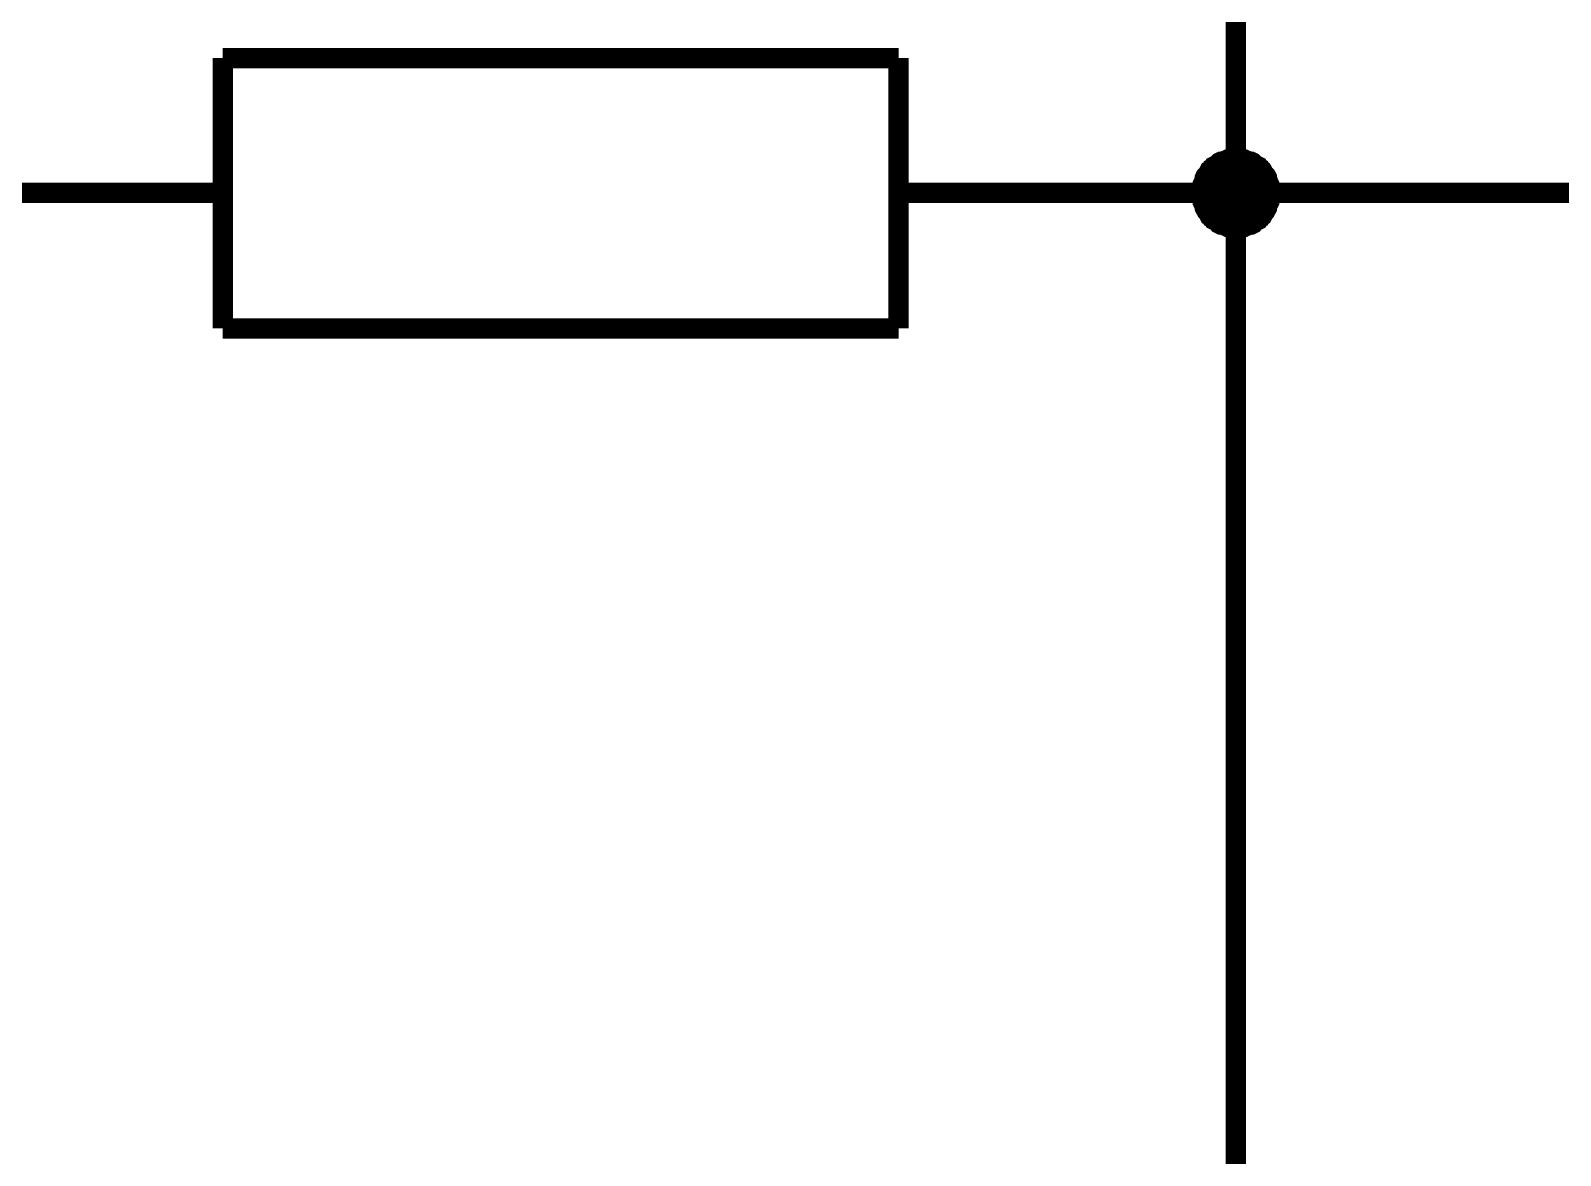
# Model space of a CAD drawing. Header units: inches. Extents: x 0 to 420, y 0 to 297.
# Drawn here: x 246.15 to 268.79, y 139.76 to 156.4 of the extents above; entities that cross this region are included whole.
import ezdxf

# ---------------------------------------------------------------- set-up
doc = ezdxf.new("R2010")
doc.units = ezdxf.units.IN
doc.layers.add('Sheet', color=255, linetype='Continuous')

msp = doc.modelspace()

# ---------------------------------------------------------------- linework, layer by layer
at = {"layer": 'Sheet'}
for points, const_width in [([(263.989, 154), (263.989, 167.499), (263.989, 179.99), (263.989, 191.999), (266.991, 191.999)], 0.3), ([(258.995, 155.994), (248.994, 155.994)], 0.3), ([(248.994, 155.994), (248.994, 151.995)], 0.3), ([(258.995, 151.995), (258.995, 155.994)], 0.3), ([(263.485, 154), (263.485, 154.023), (263.485, 154.056), (263.497, 154.079), (263.497, 154.101), (263.497, 154.124), (263.508, 154.146), (263.519, 154.18), (263.53, 154.202), (263.53, 154.224), (263.541, 154.247), (263.553, 154.258), (263.575, 154.28), (263.586, 154.303), (263.597, 154.325), (263.62, 154.336), (263.631, 154.359), (263.653, 154.37), (263.665, 154.393), (263.687, 154.404), (263.709, 154.415), (263.732, 154.437), (263.743, 154.449), (263.765, 154.46), (263.788, 154.46), (263.81, 154.471), (263.844, 154.482), (263.866, 154.493), (263.889, 154.493), (263.911, 154.493), (263.933, 154.505), (263.967, 154.505), (263.989, 154.505)], 0.3), ([(263.485, 154), (263.485, 154.023), (263.485, 154.056), (263.497, 154.079), (263.497, 154.101), (263.497, 154.124), (263.508, 154.146), (263.519, 154.18), (263.53, 154.202), (263.53, 154.224), (263.541, 154.247), (263.553, 154.258), (263.575, 154.28), (263.586, 154.303), (263.597, 154.325), (263.62, 154.336), (263.631, 154.359), (263.653, 154.37), (263.665, 154.393), (263.687, 154.404), (263.709, 154.415), (263.732, 154.437), (263.743, 154.449), (263.765, 154.46), (263.788, 154.46), (263.81, 154.471), (263.844, 154.482), (263.866, 154.493), (263.889, 154.493), (263.911, 154.493), (263.933, 154.505), (263.967, 154.505), (263.989, 154.505)], 0.3), ([(263.485, 154), (263.485, 154.023), (263.485, 154.056), (263.497, 154.079), (263.497, 154.101), (263.497, 154.124), (263.508, 154.146), (263.519, 154.18), (263.53, 154.202), (263.53, 154.224), (263.541, 154.247), (263.553, 154.258), (263.575, 154.28), (263.586, 154.303), (263.597, 154.325), (263.62, 154.336), (263.631, 154.359), (263.653, 154.37), (263.665, 154.393), (263.687, 154.404), (263.709, 154.415), (263.732, 154.437), (263.743, 154.449), (263.765, 154.46), (263.788, 154.46), (263.81, 154.471), (263.844, 154.482), (263.866, 154.493), (263.889, 154.493), (263.911, 154.493), (263.933, 154.505), (263.967, 154.505), (263.989, 154.505)], 0.3), ([(263.485, 154), (263.485, 154.023), (263.485, 154.056), (263.497, 154.079), (263.497, 154.101), (263.497, 154.124), (263.508, 154.146), (263.519, 154.18), (263.53, 154.202), (263.53, 154.224), (263.541, 154.247), (263.553, 154.258), (263.575, 154.28), (263.586, 154.303), (263.597, 154.325), (263.62, 154.336), (263.631, 154.359), (263.653, 154.37), (263.665, 154.393), (263.687, 154.404), (263.709, 154.415), (263.732, 154.437), (263.743, 154.449), (263.765, 154.46), (263.788, 154.46), (263.81, 154.471), (263.844, 154.482), (263.866, 154.493), (263.889, 154.493), (263.911, 154.493), (263.933, 154.505), (263.967, 154.505), (263.989, 154.505)], 0.3), ([(263.485, 154), (263.485, 154.023), (263.485, 154.056), (263.497, 154.079), (263.497, 154.101), (263.497, 154.124), (263.508, 154.146), (263.519, 154.18), (263.53, 154.202), (263.53, 154.224), (263.541, 154.247), (263.553, 154.258), (263.575, 154.28), (263.586, 154.303), (263.597, 154.325), (263.62, 154.336), (263.631, 154.359), (263.653, 154.37), (263.665, 154.393), (263.687, 154.404), (263.709, 154.415), (263.732, 154.437), (263.743, 154.449), (263.765, 154.46), (263.788, 154.46), (263.81, 154.471), (263.844, 154.482), (263.866, 154.493), (263.889, 154.493), (263.911, 154.493), (263.933, 154.505), (263.967, 154.505), (263.989, 154.505)], 0.3), ([(263.485, 154), (263.485, 154.023), (263.485, 154.056), (263.497, 154.079), (263.497, 154.101), (263.497, 154.124), (263.508, 154.146), (263.519, 154.18), (263.53, 154.202), (263.53, 154.224), (263.541, 154.247), (263.553, 154.258), (263.575, 154.28), (263.586, 154.303), (263.597, 154.325), (263.62, 154.336), (263.631, 154.359), (263.653, 154.37), (263.665, 154.393), (263.687, 154.404), (263.709, 154.415), (263.732, 154.437), (263.743, 154.449), (263.765, 154.46), (263.788, 154.46), (263.81, 154.471), (263.844, 154.482), (263.866, 154.493), (263.889, 154.493), (263.911, 154.493), (263.933, 154.505), (263.967, 154.505), (263.989, 154.505)], 0.3), ([(263.485, 154), (263.485, 154.023), (263.485, 154.056), (263.497, 154.079), (263.497, 154.101), (263.497, 154.124), (263.508, 154.146), (263.519, 154.18), (263.53, 154.202), (263.53, 154.224), (263.541, 154.247), (263.553, 154.258), (263.575, 154.28), (263.586, 154.303), (263.597, 154.325), (263.62, 154.336), (263.631, 154.359), (263.653, 154.37), (263.665, 154.393), (263.687, 154.404), (263.709, 154.415), (263.732, 154.437), (263.743, 154.449), (263.765, 154.46), (263.788, 154.46), (263.81, 154.471), (263.844, 154.482), (263.866, 154.493), (263.889, 154.493), (263.911, 154.493), (263.933, 154.505), (263.967, 154.505), (263.989, 154.505)], 0.3), ([(263.989, 154.505), (263.989, 154.505)], 0.3), ([(263.989, 154.505), (264.012, 154.505), (264.045, 154.505), (264.068, 154.493), (264.09, 154.493), (264.113, 154.493), (264.135, 154.482), (264.169, 154.471), (264.191, 154.46), (264.213, 154.46), (264.236, 154.449), (264.247, 154.437), (264.269, 154.415), (264.292, 154.404), (264.314, 154.393), (264.325, 154.37), (264.348, 154.359), (264.359, 154.336), (264.381, 154.325), (264.393, 154.303), (264.404, 154.28), (264.426, 154.258), (264.437, 154.247), (264.449, 154.224), (264.449, 154.202), (264.46, 154.18), (264.471, 154.146), (264.482, 154.124), (264.482, 154.101), (264.482, 154.079), (264.493, 154.056), (264.493, 154.023), (264.493, 154)], 0.3), ([(263.989, 154.505), (263.989, 154.505)], 0.3), ([(263.989, 154.505), (264.012, 154.505), (264.045, 154.505), (264.068, 154.493), (264.09, 154.493), (264.113, 154.493), (264.135, 154.482), (264.169, 154.471), (264.191, 154.46), (264.213, 154.46), (264.236, 154.449), (264.247, 154.437), (264.269, 154.415), (264.292, 154.404), (264.314, 154.393), (264.325, 154.37), (264.348, 154.359), (264.359, 154.336), (264.381, 154.325), (264.393, 154.303), (264.404, 154.28), (264.426, 154.258), (264.437, 154.247), (264.449, 154.224), (264.449, 154.202), (264.46, 154.18), (264.471, 154.146), (264.482, 154.124), (264.482, 154.101), (264.482, 154.079), (264.493, 154.056), (264.493, 154.023), (264.493, 154)], 0.3), ([(263.989, 154.505), (263.989, 154.505)], 0.3), ([(263.989, 154.505), (264.012, 154.505), (264.045, 154.505), (264.068, 154.493), (264.09, 154.493), (264.113, 154.493), (264.135, 154.482), (264.169, 154.471), (264.191, 154.46), (264.213, 154.46), (264.236, 154.449), (264.247, 154.437), (264.269, 154.415), (264.292, 154.404), (264.314, 154.393), (264.325, 154.37), (264.348, 154.359), (264.359, 154.336), (264.381, 154.325), (264.393, 154.303), (264.404, 154.28), (264.426, 154.258), (264.437, 154.247), (264.449, 154.224), (264.449, 154.202), (264.46, 154.18), (264.471, 154.146), (264.482, 154.124), (264.482, 154.101), (264.482, 154.079), (264.493, 154.056), (264.493, 154.023), (264.493, 154)], 0.3), ([(263.989, 154.505), (263.989, 154.505)], 0.3), ([(263.989, 154.505), (264.012, 154.505), (264.045, 154.505), (264.068, 154.493), (264.09, 154.493), (264.113, 154.493), (264.135, 154.482), (264.169, 154.471), (264.191, 154.46), (264.213, 154.46), (264.236, 154.449), (264.247, 154.437), (264.269, 154.415), (264.292, 154.404), (264.314, 154.393), (264.325, 154.37), (264.348, 154.359), (264.359, 154.336), (264.381, 154.325), (264.393, 154.303), (264.404, 154.28), (264.426, 154.258), (264.437, 154.247), (264.449, 154.224), (264.449, 154.202), (264.46, 154.18), (264.471, 154.146), (264.482, 154.124), (264.482, 154.101), (264.482, 154.079), (264.493, 154.056), (264.493, 154.023), (264.493, 154)], 0.3), ([(263.989, 154.505), (263.989, 154.505)], 0.3), ([(263.989, 154.505), (264.012, 154.505), (264.045, 154.505), (264.068, 154.493), (264.09, 154.493), (264.113, 154.493), (264.135, 154.482), (264.169, 154.471), (264.191, 154.46), (264.213, 154.46), (264.236, 154.449), (264.247, 154.437), (264.269, 154.415), (264.292, 154.404), (264.314, 154.393), (264.325, 154.37), (264.348, 154.359), (264.359, 154.336), (264.381, 154.325), (264.393, 154.303), (264.404, 154.28), (264.426, 154.258), (264.437, 154.247), (264.449, 154.224), (264.449, 154.202), (264.46, 154.18), (264.471, 154.146), (264.482, 154.124), (264.482, 154.101), (264.482, 154.079), (264.493, 154.056), (264.493, 154.023), (264.493, 154)], 0.3), ([(263.989, 154.505), (263.989, 154.505)], 0.3), ([(263.989, 154.505), (264.012, 154.505), (264.045, 154.505), (264.068, 154.493), (264.09, 154.493), (264.113, 154.493), (264.135, 154.482), (264.169, 154.471), (264.191, 154.46), (264.213, 154.46), (264.236, 154.449), (264.247, 154.437), (264.269, 154.415), (264.292, 154.404), (264.314, 154.393), (264.325, 154.37), (264.348, 154.359), (264.359, 154.336), (264.381, 154.325), (264.393, 154.303), (264.404, 154.28), (264.426, 154.258), (264.437, 154.247), (264.449, 154.224), (264.449, 154.202), (264.46, 154.18), (264.471, 154.146), (264.482, 154.124), (264.482, 154.101), (264.482, 154.079), (264.493, 154.056), (264.493, 154.023), (264.493, 154)], 0.3), ([(263.989, 154.505), (263.989, 154.505)], 0.3), ([(263.989, 154.505), (264.012, 154.505), (264.045, 154.505), (264.068, 154.493), (264.09, 154.493), (264.113, 154.493), (264.135, 154.482), (264.169, 154.471), (264.191, 154.46), (264.213, 154.46), (264.236, 154.449), (264.247, 154.437), (264.269, 154.415), (264.292, 154.404), (264.314, 154.393), (264.325, 154.37), (264.348, 154.359), (264.359, 154.336), (264.381, 154.325), (264.393, 154.303), (264.404, 154.28), (264.426, 154.258), (264.437, 154.247), (264.449, 154.224), (264.449, 154.202), (264.46, 154.18), (264.471, 154.146), (264.482, 154.124), (264.482, 154.101), (264.482, 154.079), (264.493, 154.056), (264.493, 154.023), (264.493, 154)], 0.3), ([(263.485, 154), (263.485, 154.023), (263.485, 154.056), (263.497, 154.079), (263.497, 154.101), (263.497, 154.124), (263.508, 154.146), (263.519, 154.18), (263.53, 154.202), (263.53, 154.224), (263.541, 154.247), (263.553, 154.258), (263.575, 154.28), (263.586, 154.303), (263.597, 154.325), (263.62, 154.336), (263.631, 154.359), (263.653, 154.37), (263.665, 154.393), (263.687, 154.404), (263.709, 154.415), (263.732, 154.437), (263.743, 154.449), (263.765, 154.46), (263.788, 154.46), (263.81, 154.471), (263.844, 154.482), (263.866, 154.493), (263.889, 154.493), (263.911, 154.493), (263.933, 154.505), (263.967, 154.505), (263.989, 154.505)], 0.0991), ([(263.485, 154), (263.485, 154.023), (263.485, 154.056), (263.497, 154.079), (263.497, 154.101), (263.497, 154.124), (263.508, 154.146), (263.519, 154.18), (263.53, 154.202), (263.53, 154.224), (263.541, 154.247), (263.553, 154.258), (263.575, 154.28), (263.586, 154.303), (263.597, 154.325), (263.62, 154.336), (263.631, 154.359), (263.653, 154.37), (263.665, 154.393), (263.687, 154.404), (263.709, 154.415), (263.732, 154.437), (263.743, 154.449), (263.765, 154.46), (263.788, 154.46), (263.81, 154.471), (263.844, 154.482), (263.866, 154.493), (263.889, 154.493), (263.911, 154.493), (263.933, 154.505), (263.967, 154.505), (263.989, 154.505)], 0.0991), ([(263.485, 154), (263.485, 154.023), (263.485, 154.056), (263.497, 154.079), (263.497, 154.101), (263.497, 154.124), (263.508, 154.146), (263.519, 154.18), (263.53, 154.202), (263.53, 154.224), (263.541, 154.247), (263.553, 154.258), (263.575, 154.28), (263.586, 154.303), (263.597, 154.325), (263.62, 154.336), (263.631, 154.359), (263.653, 154.37), (263.665, 154.393), (263.687, 154.404), (263.709, 154.415), (263.732, 154.437), (263.743, 154.449), (263.765, 154.46), (263.788, 154.46), (263.81, 154.471), (263.844, 154.482), (263.866, 154.493), (263.889, 154.493), (263.911, 154.493), (263.933, 154.505), (263.967, 154.505), (263.989, 154.505)], 0.0991), ([(263.485, 154), (263.485, 154.023), (263.485, 154.056), (263.497, 154.079), (263.497, 154.101), (263.497, 154.124), (263.508, 154.146), (263.519, 154.18), (263.53, 154.202), (263.53, 154.224), (263.541, 154.247), (263.553, 154.258), (263.575, 154.28), (263.586, 154.303), (263.597, 154.325), (263.62, 154.336), (263.631, 154.359), (263.653, 154.37), (263.665, 154.393), (263.687, 154.404), (263.709, 154.415), (263.732, 154.437), (263.743, 154.449), (263.765, 154.46), (263.788, 154.46), (263.81, 154.471), (263.844, 154.482), (263.866, 154.493), (263.889, 154.493), (263.911, 154.493), (263.933, 154.505), (263.967, 154.505), (263.989, 154.505)], 0.0991), ([(263.485, 154), (263.485, 154.023), (263.485, 154.056), (263.497, 154.079), (263.497, 154.101), (263.497, 154.124), (263.508, 154.146), (263.519, 154.18), (263.53, 154.202), (263.53, 154.224), (263.541, 154.247), (263.553, 154.258), (263.575, 154.28), (263.586, 154.303), (263.597, 154.325), (263.62, 154.336), (263.631, 154.359), (263.653, 154.37), (263.665, 154.393), (263.687, 154.404), (263.709, 154.415), (263.732, 154.437), (263.743, 154.449), (263.765, 154.46), (263.788, 154.46), (263.81, 154.471), (263.844, 154.482), (263.866, 154.493), (263.889, 154.493), (263.911, 154.493), (263.933, 154.505), (263.967, 154.505), (263.989, 154.505)], 0.0991), ([(263.485, 154), (263.485, 154.023), (263.485, 154.056), (263.497, 154.079), (263.497, 154.101), (263.497, 154.124), (263.508, 154.146), (263.519, 154.18), (263.53, 154.202), (263.53, 154.224), (263.541, 154.247), (263.553, 154.258), (263.575, 154.28), (263.586, 154.303), (263.597, 154.325), (263.62, 154.336), (263.631, 154.359), (263.653, 154.37), (263.665, 154.393), (263.687, 154.404), (263.709, 154.415), (263.732, 154.437), (263.743, 154.449), (263.765, 154.46), (263.788, 154.46), (263.81, 154.471), (263.844, 154.482), (263.866, 154.493), (263.889, 154.493), (263.911, 154.493), (263.933, 154.505), (263.967, 154.505), (263.989, 154.505)], 0.0991), ([(263.485, 154), (263.485, 154.023), (263.485, 154.056), (263.497, 154.079), (263.497, 154.101), (263.497, 154.124), (263.508, 154.146), (263.519, 154.18), (263.53, 154.202), (263.53, 154.224), (263.541, 154.247), (263.553, 154.258), (263.575, 154.28), (263.586, 154.303), (263.597, 154.325), (263.62, 154.336), (263.631, 154.359), (263.653, 154.37), (263.665, 154.393), (263.687, 154.404), (263.709, 154.415), (263.732, 154.437), (263.743, 154.449), (263.765, 154.46), (263.788, 154.46), (263.81, 154.471), (263.844, 154.482), (263.866, 154.493), (263.889, 154.493), (263.911, 154.493), (263.933, 154.505), (263.967, 154.505), (263.989, 154.505)], 0.0991), ([(263.989, 154.505), (263.989, 154.505)], 0.0991), ([(263.989, 154.505), (264.012, 154.505), (264.045, 154.505), (264.068, 154.493), (264.09, 154.493), (264.113, 154.493), (264.135, 154.482), (264.169, 154.471), (264.191, 154.46), (264.213, 154.46), (264.236, 154.449), (264.247, 154.437), (264.269, 154.415), (264.292, 154.404), (264.314, 154.393), (264.325, 154.37), (264.348, 154.359), (264.359, 154.336), (264.381, 154.325), (264.393, 154.303), (264.404, 154.28), (264.426, 154.258), (264.437, 154.247), (264.449, 154.224), (264.449, 154.202), (264.46, 154.18), (264.471, 154.146), (264.482, 154.124), (264.482, 154.101), (264.482, 154.079), (264.493, 154.056), (264.493, 154.023), (264.493, 154)], 0.0991), ([(263.989, 154.505), (263.989, 154.505)], 0.0991), ([(263.989, 154.505), (264.012, 154.505), (264.045, 154.505), (264.068, 154.493), (264.09, 154.493), (264.113, 154.493), (264.135, 154.482), (264.169, 154.471), (264.191, 154.46), (264.213, 154.46), (264.236, 154.449), (264.247, 154.437), (264.269, 154.415), (264.292, 154.404), (264.314, 154.393), (264.325, 154.37), (264.348, 154.359), (264.359, 154.336), (264.381, 154.325), (264.393, 154.303), (264.404, 154.28), (264.426, 154.258), (264.437, 154.247), (264.449, 154.224), (264.449, 154.202), (264.46, 154.18), (264.471, 154.146), (264.482, 154.124), (264.482, 154.101), (264.482, 154.079), (264.493, 154.056), (264.493, 154.023), (264.493, 154)], 0.0991), ([(263.989, 154.505), (263.989, 154.505)], 0.0991), ([(263.989, 154.505), (264.012, 154.505), (264.045, 154.505), (264.068, 154.493), (264.09, 154.493), (264.113, 154.493), (264.135, 154.482), (264.169, 154.471), (264.191, 154.46), (264.213, 154.46), (264.236, 154.449), (264.247, 154.437), (264.269, 154.415), (264.292, 154.404), (264.314, 154.393), (264.325, 154.37), (264.348, 154.359), (264.359, 154.336), (264.381, 154.325), (264.393, 154.303), (264.404, 154.28), (264.426, 154.258), (264.437, 154.247), (264.449, 154.224), (264.449, 154.202), (264.46, 154.18), (264.471, 154.146), (264.482, 154.124), (264.482, 154.101), (264.482, 154.079), (264.493, 154.056), (264.493, 154.023), (264.493, 154)], 0.0991), ([(263.989, 154.505), (263.989, 154.505)], 0.0991), ([(263.989, 154.505), (264.012, 154.505), (264.045, 154.505), (264.068, 154.493), (264.09, 154.493), (264.113, 154.493), (264.135, 154.482), (264.169, 154.471), (264.191, 154.46), (264.213, 154.46), (264.236, 154.449), (264.247, 154.437), (264.269, 154.415), (264.292, 154.404), (264.314, 154.393), (264.325, 154.37), (264.348, 154.359), (264.359, 154.336), (264.381, 154.325), (264.393, 154.303), (264.404, 154.28), (264.426, 154.258), (264.437, 154.247), (264.449, 154.224), (264.449, 154.202), (264.46, 154.18), (264.471, 154.146), (264.482, 154.124), (264.482, 154.101), (264.482, 154.079), (264.493, 154.056), (264.493, 154.023), (264.493, 154)], 0.0991), ([(263.989, 154.505), (263.989, 154.505)], 0.0991), ([(263.989, 154.505), (264.012, 154.505), (264.045, 154.505), (264.068, 154.493), (264.09, 154.493), (264.113, 154.493), (264.135, 154.482), (264.169, 154.471), (264.191, 154.46), (264.213, 154.46), (264.236, 154.449), (264.247, 154.437), (264.269, 154.415), (264.292, 154.404), (264.314, 154.393), (264.325, 154.37), (264.348, 154.359), (264.359, 154.336), (264.381, 154.325), (264.393, 154.303), (264.404, 154.28), (264.426, 154.258), (264.437, 154.247), (264.449, 154.224), (264.449, 154.202), (264.46, 154.18), (264.471, 154.146), (264.482, 154.124), (264.482, 154.101), (264.482, 154.079), (264.493, 154.056), (264.493, 154.023), (264.493, 154)], 0.0991), ([(263.989, 154.505), (263.989, 154.505)], 0.0991), ([(263.989, 154.505), (264.012, 154.505), (264.045, 154.505), (264.068, 154.493), (264.09, 154.493), (264.113, 154.493), (264.135, 154.482), (264.169, 154.471), (264.191, 154.46), (264.213, 154.46), (264.236, 154.449), (264.247, 154.437), (264.269, 154.415), (264.292, 154.404), (264.314, 154.393), (264.325, 154.37), (264.348, 154.359), (264.359, 154.336), (264.381, 154.325), (264.393, 154.303), (264.404, 154.28), (264.426, 154.258), (264.437, 154.247), (264.449, 154.224), (264.449, 154.202), (264.46, 154.18), (264.471, 154.146), (264.482, 154.124), (264.482, 154.101), (264.482, 154.079), (264.493, 154.056), (264.493, 154.023), (264.493, 154)], 0.0991), ([(263.989, 154.505), (263.989, 154.505)], 0.0991), ([(263.989, 154.505), (264.012, 154.505), (264.045, 154.505), (264.068, 154.493), (264.09, 154.493), (264.113, 154.493), (264.135, 154.482), (264.169, 154.471), (264.191, 154.46), (264.213, 154.46), (264.236, 154.449), (264.247, 154.437), (264.269, 154.415), (264.292, 154.404), (264.314, 154.393), (264.325, 154.37), (264.348, 154.359), (264.359, 154.336), (264.381, 154.325), (264.393, 154.303), (264.404, 154.28), (264.426, 154.258), (264.437, 154.247), (264.449, 154.224), (264.449, 154.202), (264.46, 154.18), (264.471, 154.146), (264.482, 154.124), (264.482, 154.101), (264.482, 154.079), (264.493, 154.056), (264.493, 154.023), (264.493, 154)], 0.0991), ([(248.994, 154), (244, 154)], 0.3), ([(258.995, 154), (263.989, 154)], 0.3), ([(263.989, 153.485), (263.967, 153.485), (263.933, 153.485), (263.911, 153.496), (263.889, 153.496), (263.866, 153.496), (263.844, 153.508), (263.81, 153.519), (263.788, 153.53), (263.765, 153.53), (263.743, 153.541), (263.732, 153.564), (263.709, 153.575), (263.687, 153.586), (263.665, 153.597), (263.653, 153.62), (263.631, 153.631), (263.62, 153.653), (263.597, 153.664), (263.586, 153.687), (263.575, 153.709), (263.553, 153.732), (263.541, 153.754), (263.53, 153.776), (263.53, 153.799), (263.519, 153.821), (263.508, 153.844), (263.497, 153.866), (263.497, 153.9), (263.497, 153.922), (263.485, 153.944), (263.485, 153.978), (263.485, 154)], 0.3), ([(263.485, 154), (263.485, 154)], 0.3), ([(263.989, 153.485), (263.967, 153.485), (263.933, 153.485), (263.911, 153.496), (263.889, 153.496), (263.866, 153.496), (263.844, 153.508), (263.81, 153.519), (263.788, 153.53), (263.765, 153.53), (263.743, 153.541), (263.732, 153.564), (263.709, 153.575), (263.687, 153.586), (263.665, 153.597), (263.653, 153.62), (263.631, 153.631), (263.62, 153.653), (263.597, 153.664), (263.586, 153.687), (263.575, 153.709), (263.553, 153.732), (263.541, 153.754), (263.53, 153.776), (263.53, 153.799), (263.519, 153.821), (263.508, 153.844), (263.497, 153.866), (263.497, 153.9), (263.497, 153.922), (263.485, 153.944), (263.485, 153.978), (263.485, 154)], 0.3), ([(263.485, 154), (263.485, 154)], 0.3), ([(263.989, 153.485), (263.967, 153.485), (263.933, 153.485), (263.911, 153.496), (263.889, 153.496), (263.866, 153.496), (263.844, 153.508), (263.81, 153.519), (263.788, 153.53), (263.765, 153.53), (263.743, 153.541), (263.732, 153.564), (263.709, 153.575), (263.687, 153.586), (263.665, 153.597), (263.653, 153.62), (263.631, 153.631), (263.62, 153.653), (263.597, 153.664), (263.586, 153.687), (263.575, 153.709), (263.553, 153.732), (263.541, 153.754), (263.53, 153.776), (263.53, 153.799), (263.519, 153.821), (263.508, 153.844), (263.497, 153.866), (263.497, 153.9), (263.497, 153.922), (263.485, 153.944), (263.485, 153.978), (263.485, 154)], 0.3), ([(263.485, 154), (263.485, 154)], 0.3), ([(263.989, 153.485), (263.967, 153.485), (263.933, 153.485), (263.911, 153.496), (263.889, 153.496), (263.866, 153.496), (263.844, 153.508), (263.81, 153.519), (263.788, 153.53), (263.765, 153.53), (263.743, 153.541), (263.732, 153.564), (263.709, 153.575), (263.687, 153.586), (263.665, 153.597), (263.653, 153.62), (263.631, 153.631), (263.62, 153.653), (263.597, 153.664), (263.586, 153.687), (263.575, 153.709), (263.553, 153.732), (263.541, 153.754), (263.53, 153.776), (263.53, 153.799), (263.519, 153.821), (263.508, 153.844), (263.497, 153.866), (263.497, 153.9), (263.497, 153.922), (263.485, 153.944), (263.485, 153.978), (263.485, 154)], 0.3), ([(263.485, 154), (263.485, 154)], 0.3), ([(263.989, 153.485), (263.967, 153.485), (263.933, 153.485), (263.911, 153.496), (263.889, 153.496), (263.866, 153.496), (263.844, 153.508), (263.81, 153.519), (263.788, 153.53), (263.765, 153.53), (263.743, 153.541), (263.732, 153.564), (263.709, 153.575), (263.687, 153.586), (263.665, 153.597), (263.653, 153.62), (263.631, 153.631), (263.62, 153.653), (263.597, 153.664), (263.586, 153.687), (263.575, 153.709), (263.553, 153.732), (263.541, 153.754), (263.53, 153.776), (263.53, 153.799), (263.519, 153.821), (263.508, 153.844), (263.497, 153.866), (263.497, 153.9), (263.497, 153.922), (263.485, 153.944), (263.485, 153.978), (263.485, 154)], 0.3), ([(263.485, 154), (263.485, 154)], 0.3), ([(263.989, 153.485), (263.967, 153.485), (263.933, 153.485), (263.911, 153.496), (263.889, 153.496), (263.866, 153.496), (263.844, 153.508), (263.81, 153.519), (263.788, 153.53), (263.765, 153.53), (263.743, 153.541), (263.732, 153.564), (263.709, 153.575), (263.687, 153.586), (263.665, 153.597), (263.653, 153.62), (263.631, 153.631), (263.62, 153.653), (263.597, 153.664), (263.586, 153.687), (263.575, 153.709), (263.553, 153.732), (263.541, 153.754), (263.53, 153.776), (263.53, 153.799), (263.519, 153.821), (263.508, 153.844), (263.497, 153.866), (263.497, 153.9), (263.497, 153.922), (263.485, 153.944), (263.485, 153.978), (263.485, 154)], 0.3), ([(263.485, 154), (263.485, 154)], 0.3), ([(263.989, 153.485), (263.967, 153.485), (263.933, 153.485), (263.911, 153.496), (263.889, 153.496), (263.866, 153.496), (263.844, 153.508), (263.81, 153.519), (263.788, 153.53), (263.765, 153.53), (263.743, 153.541), (263.732, 153.564), (263.709, 153.575), (263.687, 153.586), (263.665, 153.597), (263.653, 153.62), (263.631, 153.631), (263.62, 153.653), (263.597, 153.664), (263.586, 153.687), (263.575, 153.709), (263.553, 153.732), (263.541, 153.754), (263.53, 153.776), (263.53, 153.799), (263.519, 153.821), (263.508, 153.844), (263.497, 153.866), (263.497, 153.9), (263.497, 153.922), (263.485, 153.944), (263.485, 153.978), (263.485, 154)], 0.3), ([(263.485, 154), (263.485, 154)], 0.3), ([(263.989, 153.485), (263.967, 153.485), (263.933, 153.485), (263.911, 153.496), (263.889, 153.496), (263.866, 153.496), (263.844, 153.508), (263.81, 153.519), (263.788, 153.53), (263.765, 153.53), (263.743, 153.541), (263.732, 153.564), (263.709, 153.575), (263.687, 153.586), (263.665, 153.597), (263.653, 153.62), (263.631, 153.631), (263.62, 153.653), (263.597, 153.664), (263.586, 153.687), (263.575, 153.709), (263.553, 153.732), (263.541, 153.754), (263.53, 153.776), (263.53, 153.799), (263.519, 153.821), (263.508, 153.844), (263.497, 153.866), (263.497, 153.9), (263.497, 153.922), (263.485, 153.944), (263.485, 153.978), (263.485, 154)], 0.0991), ([(263.485, 154), (263.485, 154)], 0.0991), ([(263.989, 153.485), (263.967, 153.485), (263.933, 153.485), (263.911, 153.496), (263.889, 153.496), (263.866, 153.496), (263.844, 153.508), (263.81, 153.519), (263.788, 153.53), (263.765, 153.53), (263.743, 153.541), (263.732, 153.564), (263.709, 153.575), (263.687, 153.586), (263.665, 153.597), (263.653, 153.62), (263.631, 153.631), (263.62, 153.653), (263.597, 153.664), (263.586, 153.687), (263.575, 153.709), (263.553, 153.732), (263.541, 153.754), (263.53, 153.776), (263.53, 153.799), (263.519, 153.821), (263.508, 153.844), (263.497, 153.866), (263.497, 153.9), (263.497, 153.922), (263.485, 153.944), (263.485, 153.978), (263.485, 154)], 0.0991), ([(263.485, 154), (263.485, 154)], 0.0991), ([(263.989, 153.485), (263.967, 153.485), (263.933, 153.485), (263.911, 153.496), (263.889, 153.496), (263.866, 153.496), (263.844, 153.508), (263.81, 153.519), (263.788, 153.53), (263.765, 153.53), (263.743, 153.541), (263.732, 153.564), (263.709, 153.575), (263.687, 153.586), (263.665, 153.597), (263.653, 153.62), (263.631, 153.631), (263.62, 153.653), (263.597, 153.664), (263.586, 153.687), (263.575, 153.709), (263.553, 153.732), (263.541, 153.754), (263.53, 153.776), (263.53, 153.799), (263.519, 153.821), (263.508, 153.844), (263.497, 153.866), (263.497, 153.9), (263.497, 153.922), (263.485, 153.944), (263.485, 153.978), (263.485, 154)], 0.0991), ([(263.485, 154), (263.485, 154)], 0.0991), ([(263.989, 153.485), (263.967, 153.485), (263.933, 153.485), (263.911, 153.496), (263.889, 153.496), (263.866, 153.496), (263.844, 153.508), (263.81, 153.519), (263.788, 153.53), (263.765, 153.53), (263.743, 153.541), (263.732, 153.564), (263.709, 153.575), (263.687, 153.586), (263.665, 153.597), (263.653, 153.62), (263.631, 153.631), (263.62, 153.653), (263.597, 153.664), (263.586, 153.687), (263.575, 153.709), (263.553, 153.732), (263.541, 153.754), (263.53, 153.776), (263.53, 153.799), (263.519, 153.821), (263.508, 153.844), (263.497, 153.866), (263.497, 153.9), (263.497, 153.922), (263.485, 153.944), (263.485, 153.978), (263.485, 154)], 0.0991), ([(263.485, 154), (263.485, 154)], 0.0991), ([(263.989, 153.485), (263.967, 153.485), (263.933, 153.485), (263.911, 153.496), (263.889, 153.496), (263.866, 153.496), (263.844, 153.508), (263.81, 153.519), (263.788, 153.53), (263.765, 153.53), (263.743, 153.541), (263.732, 153.564), (263.709, 153.575), (263.687, 153.586), (263.665, 153.597), (263.653, 153.62), (263.631, 153.631), (263.62, 153.653), (263.597, 153.664), (263.586, 153.687), (263.575, 153.709), (263.553, 153.732), (263.541, 153.754), (263.53, 153.776), (263.53, 153.799), (263.519, 153.821), (263.508, 153.844), (263.497, 153.866), (263.497, 153.9), (263.497, 153.922), (263.485, 153.944), (263.485, 153.978), (263.485, 154)], 0.0991), ([(263.485, 154), (263.485, 154)], 0.0991), ([(263.989, 153.485), (263.967, 153.485), (263.933, 153.485), (263.911, 153.496), (263.889, 153.496), (263.866, 153.496), (263.844, 153.508), (263.81, 153.519), (263.788, 153.53), (263.765, 153.53), (263.743, 153.541), (263.732, 153.564), (263.709, 153.575), (263.687, 153.586), (263.665, 153.597), (263.653, 153.62), (263.631, 153.631), (263.62, 153.653), (263.597, 153.664), (263.586, 153.687), (263.575, 153.709), (263.553, 153.732), (263.541, 153.754), (263.53, 153.776), (263.53, 153.799), (263.519, 153.821), (263.508, 153.844), (263.497, 153.866), (263.497, 153.9), (263.497, 153.922), (263.485, 153.944), (263.485, 153.978), (263.485, 154)], 0.0991), ([(263.485, 154), (263.485, 154)], 0.0991), ([(263.989, 153.485), (263.967, 153.485), (263.933, 153.485), (263.911, 153.496), (263.889, 153.496), (263.866, 153.496), (263.844, 153.508), (263.81, 153.519), (263.788, 153.53), (263.765, 153.53), (263.743, 153.541), (263.732, 153.564), (263.709, 153.575), (263.687, 153.586), (263.665, 153.597), (263.653, 153.62), (263.631, 153.631), (263.62, 153.653), (263.597, 153.664), (263.586, 153.687), (263.575, 153.709), (263.553, 153.732), (263.541, 153.754), (263.53, 153.776), (263.53, 153.799), (263.519, 153.821), (263.508, 153.844), (263.497, 153.866), (263.497, 153.9), (263.497, 153.922), (263.485, 153.944), (263.485, 153.978), (263.485, 154)], 0.0991), ([(263.485, 154), (263.485, 154)], 0.0991), ([(264.493, 154), (264.493, 153.978), (264.493, 153.944), (264.482, 153.922), (264.482, 153.9), (264.482, 153.866), (264.471, 153.844), (264.46, 153.821), (264.449, 153.799), (264.449, 153.776), (264.437, 153.754), (264.426, 153.732), (264.404, 153.709), (264.393, 153.687), (264.381, 153.664), (264.359, 153.653), (264.348, 153.631), (264.325, 153.62), (264.314, 153.597), (264.292, 153.586), (264.269, 153.575), (264.247, 153.564), (264.236, 153.541), (264.213, 153.53), (264.191, 153.53), (264.169, 153.519), (264.135, 153.508), (264.113, 153.496), (264.09, 153.496), (264.068, 153.496), (264.045, 153.485), (264.012, 153.485), (263.989, 153.485)], 0.3), ([(264.493, 154), (264.493, 153.978), (264.493, 153.944), (264.482, 153.922), (264.482, 153.9), (264.482, 153.866), (264.471, 153.844), (264.46, 153.821), (264.449, 153.799), (264.449, 153.776), (264.437, 153.754), (264.426, 153.732), (264.404, 153.709), (264.393, 153.687), (264.381, 153.664), (264.359, 153.653), (264.348, 153.631), (264.325, 153.62), (264.314, 153.597), (264.292, 153.586), (264.269, 153.575), (264.247, 153.564), (264.236, 153.541), (264.213, 153.53), (264.191, 153.53), (264.169, 153.519), (264.135, 153.508), (264.113, 153.496), (264.09, 153.496), (264.068, 153.496), (264.045, 153.485), (264.012, 153.485), (263.989, 153.485)], 0.3), ([(263.989, 139), (263.989, 154), (278.985, 154)], 0.3), ([(264.493, 154), (264.493, 153.978), (264.493, 153.944), (264.482, 153.922), (264.482, 153.9), (264.482, 153.866), (264.471, 153.844), (264.46, 153.821), (264.449, 153.799), (264.449, 153.776), (264.437, 153.754), (264.426, 153.732), (264.404, 153.709), (264.393, 153.687), (264.381, 153.664), (264.359, 153.653), (264.348, 153.631), (264.325, 153.62), (264.314, 153.597), (264.292, 153.586), (264.269, 153.575), (264.247, 153.564), (264.236, 153.541), (264.213, 153.53), (264.191, 153.53), (264.169, 153.519), (264.135, 153.508), (264.113, 153.496), (264.09, 153.496), (264.068, 153.496), (264.045, 153.485), (264.012, 153.485), (263.989, 153.485)], 0.3), ([(264.493, 154), (264.493, 153.978), (264.493, 153.944), (264.482, 153.922), (264.482, 153.9), (264.482, 153.866), (264.471, 153.844), (264.46, 153.821), (264.449, 153.799), (264.449, 153.776), (264.437, 153.754), (264.426, 153.732), (264.404, 153.709), (264.393, 153.687), (264.381, 153.664), (264.359, 153.653), (264.348, 153.631), (264.325, 153.62), (264.314, 153.597), (264.292, 153.586), (264.269, 153.575), (264.247, 153.564), (264.236, 153.541), (264.213, 153.53), (264.191, 153.53), (264.169, 153.519), (264.135, 153.508), (264.113, 153.496), (264.09, 153.496), (264.068, 153.496), (264.045, 153.485), (264.012, 153.485), (263.989, 153.485)], 0.3), ([(264.493, 154), (264.493, 153.978), (264.493, 153.944), (264.482, 153.922), (264.482, 153.9), (264.482, 153.866), (264.471, 153.844), (264.46, 153.821), (264.449, 153.799), (264.449, 153.776), (264.437, 153.754), (264.426, 153.732), (264.404, 153.709), (264.393, 153.687), (264.381, 153.664), (264.359, 153.653), (264.348, 153.631), (264.325, 153.62), (264.314, 153.597), (264.292, 153.586), (264.269, 153.575), (264.247, 153.564), (264.236, 153.541), (264.213, 153.53), (264.191, 153.53), (264.169, 153.519), (264.135, 153.508), (264.113, 153.496), (264.09, 153.496), (264.068, 153.496), (264.045, 153.485), (264.012, 153.485), (263.989, 153.485)], 0.3), ([(264.493, 154), (264.493, 153.978), (264.493, 153.944), (264.482, 153.922), (264.482, 153.9), (264.482, 153.866), (264.471, 153.844), (264.46, 153.821), (264.449, 153.799), (264.449, 153.776), (264.437, 153.754), (264.426, 153.732), (264.404, 153.709), (264.393, 153.687), (264.381, 153.664), (264.359, 153.653), (264.348, 153.631), (264.325, 153.62), (264.314, 153.597), (264.292, 153.586), (264.269, 153.575), (264.247, 153.564), (264.236, 153.541), (264.213, 153.53), (264.191, 153.53), (264.169, 153.519), (264.135, 153.508), (264.113, 153.496), (264.09, 153.496), (264.068, 153.496), (264.045, 153.485), (264.012, 153.485), (263.989, 153.485)], 0.3), ([(264.493, 154), (264.493, 153.978), (264.493, 153.944), (264.482, 153.922), (264.482, 153.9), (264.482, 153.866), (264.471, 153.844), (264.46, 153.821), (264.449, 153.799), (264.449, 153.776), (264.437, 153.754), (264.426, 153.732), (264.404, 153.709), (264.393, 153.687), (264.381, 153.664), (264.359, 153.653), (264.348, 153.631), (264.325, 153.62), (264.314, 153.597), (264.292, 153.586), (264.269, 153.575), (264.247, 153.564), (264.236, 153.541), (264.213, 153.53), (264.191, 153.53), (264.169, 153.519), (264.135, 153.508), (264.113, 153.496), (264.09, 153.496), (264.068, 153.496), (264.045, 153.485), (264.012, 153.485), (263.989, 153.485)], 0.3), ([(264.493, 154), (264.493, 153.978), (264.493, 153.944), (264.482, 153.922), (264.482, 153.9), (264.482, 153.866), (264.471, 153.844), (264.46, 153.821), (264.449, 153.799), (264.449, 153.776), (264.437, 153.754), (264.426, 153.732), (264.404, 153.709), (264.393, 153.687), (264.381, 153.664), (264.359, 153.653), (264.348, 153.631), (264.325, 153.62), (264.314, 153.597), (264.292, 153.586), (264.269, 153.575), (264.247, 153.564), (264.236, 153.541), (264.213, 153.53), (264.191, 153.53), (264.169, 153.519), (264.135, 153.508), (264.113, 153.496), (264.09, 153.496), (264.068, 153.496), (264.045, 153.485), (264.012, 153.485), (263.989, 153.485)], 0.0991), ([(264.493, 154), (264.493, 153.978), (264.493, 153.944), (264.482, 153.922), (264.482, 153.9), (264.482, 153.866), (264.471, 153.844), (264.46, 153.821), (264.449, 153.799), (264.449, 153.776), (264.437, 153.754), (264.426, 153.732), (264.404, 153.709), (264.393, 153.687), (264.381, 153.664), (264.359, 153.653), (264.348, 153.631), (264.325, 153.62), (264.314, 153.597), (264.292, 153.586), (264.269, 153.575), (264.247, 153.564), (264.236, 153.541), (264.213, 153.53), (264.191, 153.53), (264.169, 153.519), (264.135, 153.508), (264.113, 153.496), (264.09, 153.496), (264.068, 153.496), (264.045, 153.485), (264.012, 153.485), (263.989, 153.485)], 0.0991), ([(264.493, 154), (264.493, 153.978), (264.493, 153.944), (264.482, 153.922), (264.482, 153.9), (264.482, 153.866), (264.471, 153.844), (264.46, 153.821), (264.449, 153.799), (264.449, 153.776), (264.437, 153.754), (264.426, 153.732), (264.404, 153.709), (264.393, 153.687), (264.381, 153.664), (264.359, 153.653), (264.348, 153.631), (264.325, 153.62), (264.314, 153.597), (264.292, 153.586), (264.269, 153.575), (264.247, 153.564), (264.236, 153.541), (264.213, 153.53), (264.191, 153.53), (264.169, 153.519), (264.135, 153.508), (264.113, 153.496), (264.09, 153.496), (264.068, 153.496), (264.045, 153.485), (264.012, 153.485), (263.989, 153.485)], 0.0991), ([(264.493, 154), (264.493, 153.978), (264.493, 153.944), (264.482, 153.922), (264.482, 153.9), (264.482, 153.866), (264.471, 153.844), (264.46, 153.821), (264.449, 153.799), (264.449, 153.776), (264.437, 153.754), (264.426, 153.732), (264.404, 153.709), (264.393, 153.687), (264.381, 153.664), (264.359, 153.653), (264.348, 153.631), (264.325, 153.62), (264.314, 153.597), (264.292, 153.586), (264.269, 153.575), (264.247, 153.564), (264.236, 153.541), (264.213, 153.53), (264.191, 153.53), (264.169, 153.519), (264.135, 153.508), (264.113, 153.496), (264.09, 153.496), (264.068, 153.496), (264.045, 153.485), (264.012, 153.485), (263.989, 153.485)], 0.0991), ([(264.493, 154), (264.493, 153.978), (264.493, 153.944), (264.482, 153.922), (264.482, 153.9), (264.482, 153.866), (264.471, 153.844), (264.46, 153.821), (264.449, 153.799), (264.449, 153.776), (264.437, 153.754), (264.426, 153.732), (264.404, 153.709), (264.393, 153.687), (264.381, 153.664), (264.359, 153.653), (264.348, 153.631), (264.325, 153.62), (264.314, 153.597), (264.292, 153.586), (264.269, 153.575), (264.247, 153.564), (264.236, 153.541), (264.213, 153.53), (264.191, 153.53), (264.169, 153.519), (264.135, 153.508), (264.113, 153.496), (264.09, 153.496), (264.068, 153.496), (264.045, 153.485), (264.012, 153.485), (263.989, 153.485)], 0.0991), ([(264.493, 154), (264.493, 153.978), (264.493, 153.944), (264.482, 153.922), (264.482, 153.9), (264.482, 153.866), (264.471, 153.844), (264.46, 153.821), (264.449, 153.799), (264.449, 153.776), (264.437, 153.754), (264.426, 153.732), (264.404, 153.709), (264.393, 153.687), (264.381, 153.664), (264.359, 153.653), (264.348, 153.631), (264.325, 153.62), (264.314, 153.597), (264.292, 153.586), (264.269, 153.575), (264.247, 153.564), (264.236, 153.541), (264.213, 153.53), (264.191, 153.53), (264.169, 153.519), (264.135, 153.508), (264.113, 153.496), (264.09, 153.496), (264.068, 153.496), (264.045, 153.485), (264.012, 153.485), (263.989, 153.485)], 0.0991), ([(264.493, 154), (264.493, 153.978), (264.493, 153.944), (264.482, 153.922), (264.482, 153.9), (264.482, 153.866), (264.471, 153.844), (264.46, 153.821), (264.449, 153.799), (264.449, 153.776), (264.437, 153.754), (264.426, 153.732), (264.404, 153.709), (264.393, 153.687), (264.381, 153.664), (264.359, 153.653), (264.348, 153.631), (264.325, 153.62), (264.314, 153.597), (264.292, 153.586), (264.269, 153.575), (264.247, 153.564), (264.236, 153.541), (264.213, 153.53), (264.191, 153.53), (264.169, 153.519), (264.135, 153.508), (264.113, 153.496), (264.09, 153.496), (264.068, 153.496), (264.045, 153.485), (264.012, 153.485), (263.989, 153.485)], 0.0991), ([(264.493, 154), (264.493, 154), (264.493, 154), (264.493, 154), (264.493, 154), (264.493, 154), (264.493, 154), (264.493, 154), (264.493, 154), (264.493, 154), (264.493, 154), (264.493, 154), (264.493, 154), (264.493, 154), (264.493, 154), (264.493, 154), (264.493, 154), (264.493, 154), (264.493, 154), (264.493, 154), (264.493, 154), (264.493, 154), (264.493, 154), (264.493, 154), (264.493, 154), (264.493, 154), (264.493, 154), (264.493, 154), (264.493, 154), (264.493, 154), (264.493, 154), (264.493, 154), (264.493, 154)], 0.3), ([(264.493, 154), (264.493, 154)], 0.3), ([(264.493, 154), (264.493, 154), (264.493, 154), (264.493, 154), (264.493, 154), (264.493, 154), (264.493, 154), (264.493, 154), (264.493, 154), (264.493, 154), (264.493, 154), (264.493, 154), (264.493, 154), (264.493, 154), (264.493, 154), (264.493, 154), (264.493, 154), (264.493, 154), (264.493, 154), (264.493, 154), (264.493, 154), (264.493, 154), (264.493, 154), (264.493, 154), (264.493, 154), (264.493, 154), (264.493, 154), (264.493, 154), (264.493, 154), (264.493, 154), (264.493, 154), (264.493, 154), (264.493, 154)], 0.3), ([(264.493, 154), (264.493, 154)], 0.3), ([(264.493, 154), (264.493, 154), (264.493, 154), (264.493, 154), (264.493, 154), (264.493, 154), (264.493, 154), (264.493, 154), (264.493, 154), (264.493, 154), (264.493, 154), (264.493, 154), (264.493, 154), (264.493, 154), (264.493, 154), (264.493, 154), (264.493, 154), (264.493, 154), (264.493, 154), (264.493, 154), (264.493, 154), (264.493, 154), (264.493, 154), (264.493, 154), (264.493, 154), (264.493, 154), (264.493, 154), (264.493, 154), (264.493, 154), (264.493, 154), (264.493, 154), (264.493, 154), (264.493, 154)], 0.3), ([(264.493, 154), (264.493, 154)], 0.3), ([(264.493, 154), (264.493, 154), (264.493, 154), (264.493, 154), (264.493, 154), (264.493, 154), (264.493, 154), (264.493, 154), (264.493, 154), (264.493, 154), (264.493, 154), (264.493, 154), (264.493, 154), (264.493, 154), (264.493, 154), (264.493, 154), (264.493, 154), (264.493, 154), (264.493, 154), (264.493, 154), (264.493, 154), (264.493, 154), (264.493, 154), (264.493, 154), (264.493, 154), (264.493, 154), (264.493, 154), (264.493, 154), (264.493, 154), (264.493, 154), (264.493, 154), (264.493, 154), (264.493, 154)], 0.3), ([(264.493, 154), (264.493, 154)], 0.3), ([(264.493, 154), (264.493, 154), (264.493, 154), (264.493, 154), (264.493, 154), (264.493, 154), (264.493, 154), (264.493, 154), (264.493, 154), (264.493, 154), (264.493, 154), (264.493, 154), (264.493, 154), (264.493, 154), (264.493, 154), (264.493, 154), (264.493, 154), (264.493, 154), (264.493, 154), (264.493, 154), (264.493, 154), (264.493, 154), (264.493, 154), (264.493, 154), (264.493, 154), (264.493, 154), (264.493, 154), (264.493, 154), (264.493, 154), (264.493, 154), (264.493, 154), (264.493, 154), (264.493, 154)], 0.3), ([(264.493, 154), (264.493, 154)], 0.3), ([(264.493, 154), (264.493, 154), (264.493, 154), (264.493, 154), (264.493, 154), (264.493, 154), (264.493, 154), (264.493, 154), (264.493, 154), (264.493, 154), (264.493, 154), (264.493, 154), (264.493, 154), (264.493, 154), (264.493, 154), (264.493, 154), (264.493, 154), (264.493, 154), (264.493, 154), (264.493, 154), (264.493, 154), (264.493, 154), (264.493, 154), (264.493, 154), (264.493, 154), (264.493, 154), (264.493, 154), (264.493, 154), (264.493, 154), (264.493, 154), (264.493, 154), (264.493, 154), (264.493, 154)], 0.3), ([(264.493, 154), (264.493, 154)], 0.3), ([(264.493, 154), (264.493, 154), (264.493, 154), (264.493, 154), (264.493, 154), (264.493, 154), (264.493, 154), (264.493, 154), (264.493, 154), (264.493, 154), (264.493, 154), (264.493, 154), (264.493, 154), (264.493, 154), (264.493, 154), (264.493, 154), (264.493, 154), (264.493, 154), (264.493, 154), (264.493, 154), (264.493, 154), (264.493, 154), (264.493, 154), (264.493, 154), (264.493, 154), (264.493, 154), (264.493, 154), (264.493, 154), (264.493, 154), (264.493, 154), (264.493, 154), (264.493, 154), (264.493, 154)], 0.3), ([(264.493, 154), (264.493, 154)], 0.3), ([(264.493, 154), (264.493, 154), (264.493, 154), (264.493, 154), (264.493, 154), (264.493, 154), (264.493, 154), (264.493, 154), (264.493, 154), (264.493, 154), (264.493, 154), (264.493, 154), (264.493, 154), (264.493, 154), (264.493, 154), (264.493, 154), (264.493, 154), (264.493, 154), (264.493, 154), (264.493, 154), (264.493, 154), (264.493, 154), (264.493, 154), (264.493, 154), (264.493, 154), (264.493, 154), (264.493, 154), (264.493, 154), (264.493, 154), (264.493, 154), (264.493, 154), (264.493, 154), (264.493, 154)], 0.0991), ([(264.493, 154), (264.493, 154)], 0.0991), ([(264.493, 154), (264.493, 154), (264.493, 154), (264.493, 154), (264.493, 154), (264.493, 154), (264.493, 154), (264.493, 154), (264.493, 154), (264.493, 154), (264.493, 154), (264.493, 154), (264.493, 154), (264.493, 154), (264.493, 154), (264.493, 154), (264.493, 154), (264.493, 154), (264.493, 154), (264.493, 154), (264.493, 154), (264.493, 154), (264.493, 154), (264.493, 154), (264.493, 154), (264.493, 154), (264.493, 154), (264.493, 154), (264.493, 154), (264.493, 154), (264.493, 154), (264.493, 154), (264.493, 154)], 0.0991), ([(264.493, 154), (264.493, 154)], 0.0991), ([(264.493, 154), (264.493, 154), (264.493, 154), (264.493, 154), (264.493, 154), (264.493, 154), (264.493, 154), (264.493, 154), (264.493, 154), (264.493, 154), (264.493, 154), (264.493, 154), (264.493, 154), (264.493, 154), (264.493, 154), (264.493, 154), (264.493, 154), (264.493, 154), (264.493, 154), (264.493, 154), (264.493, 154), (264.493, 154), (264.493, 154), (264.493, 154), (264.493, 154), (264.493, 154), (264.493, 154), (264.493, 154), (264.493, 154), (264.493, 154), (264.493, 154), (264.493, 154), (264.493, 154)], 0.0991), ([(264.493, 154), (264.493, 154)], 0.0991), ([(264.493, 154), (264.493, 154), (264.493, 154), (264.493, 154), (264.493, 154), (264.493, 154), (264.493, 154), (264.493, 154), (264.493, 154), (264.493, 154), (264.493, 154), (264.493, 154), (264.493, 154), (264.493, 154), (264.493, 154), (264.493, 154), (264.493, 154), (264.493, 154), (264.493, 154), (264.493, 154), (264.493, 154), (264.493, 154), (264.493, 154), (264.493, 154), (264.493, 154), (264.493, 154), (264.493, 154), (264.493, 154), (264.493, 154), (264.493, 154), (264.493, 154), (264.493, 154), (264.493, 154)], 0.0991), ([(264.493, 154), (264.493, 154)], 0.0991), ([(264.493, 154), (264.493, 154), (264.493, 154), (264.493, 154), (264.493, 154), (264.493, 154), (264.493, 154), (264.493, 154), (264.493, 154), (264.493, 154), (264.493, 154), (264.493, 154), (264.493, 154), (264.493, 154), (264.493, 154), (264.493, 154), (264.493, 154), (264.493, 154), (264.493, 154), (264.493, 154), (264.493, 154), (264.493, 154), (264.493, 154), (264.493, 154), (264.493, 154), (264.493, 154), (264.493, 154), (264.493, 154), (264.493, 154), (264.493, 154), (264.493, 154), (264.493, 154), (264.493, 154)], 0.0991), ([(264.493, 154), (264.493, 154)], 0.0991), ([(264.493, 154), (264.493, 154), (264.493, 154), (264.493, 154), (264.493, 154), (264.493, 154), (264.493, 154), (264.493, 154), (264.493, 154), (264.493, 154), (264.493, 154), (264.493, 154), (264.493, 154), (264.493, 154), (264.493, 154), (264.493, 154), (264.493, 154), (264.493, 154), (264.493, 154), (264.493, 154), (264.493, 154), (264.493, 154), (264.493, 154), (264.493, 154), (264.493, 154), (264.493, 154), (264.493, 154), (264.493, 154), (264.493, 154), (264.493, 154), (264.493, 154), (264.493, 154), (264.493, 154)], 0.0991), ([(264.493, 154), (264.493, 154)], 0.0991), ([(264.493, 154), (264.493, 154), (264.493, 154), (264.493, 154), (264.493, 154), (264.493, 154), (264.493, 154), (264.493, 154), (264.493, 154), (264.493, 154), (264.493, 154), (264.493, 154), (264.493, 154), (264.493, 154), (264.493, 154), (264.493, 154), (264.493, 154), (264.493, 154), (264.493, 154), (264.493, 154), (264.493, 154), (264.493, 154), (264.493, 154), (264.493, 154), (264.493, 154), (264.493, 154), (264.493, 154), (264.493, 154), (264.493, 154), (264.493, 154), (264.493, 154), (264.493, 154), (264.493, 154)], 0.0991), ([(264.493, 154), (264.493, 154)], 0.0991), ([(248.994, 151.995), (258.995, 151.995)], 0.3)]:
    msp.add_lwpolyline(points, dxfattribs=dict(at, const_width=const_width))
at = {"layer": 'Sheet', "const_width": 0.508}
msp.add_lwpolyline([(263.746, 154, 1), (264.254, 154, 1)], format="xyb", close=True, dxfattribs=at)

doc.saveas('drawing.dxf')
